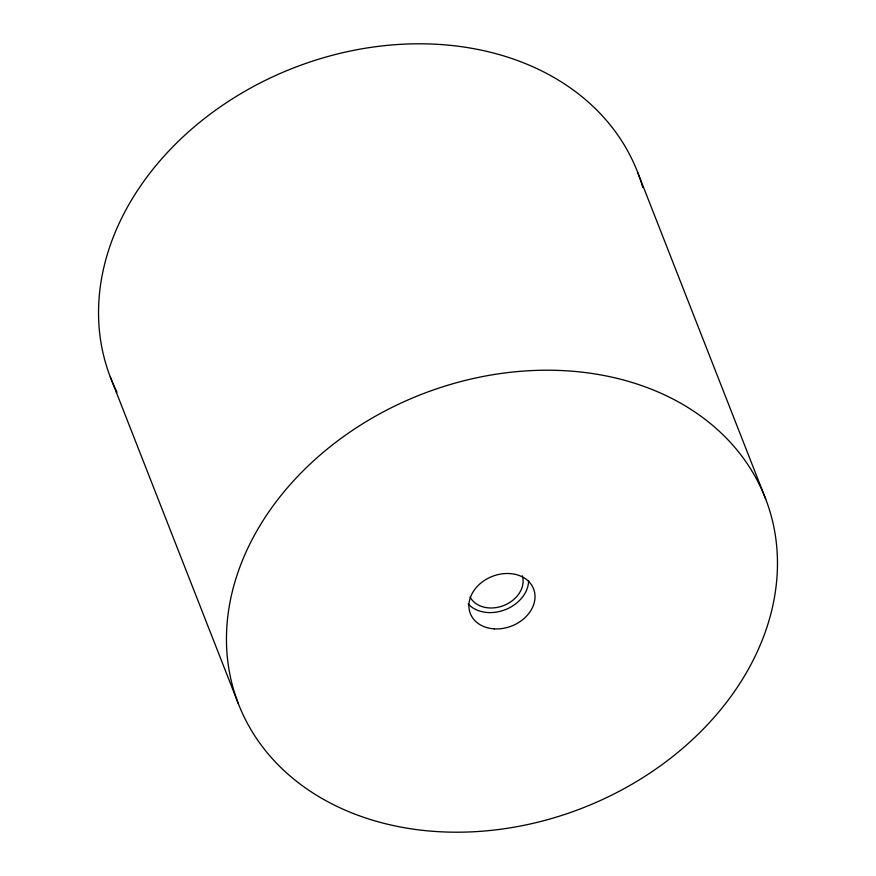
<?xml version="1.0" encoding="UTF-8"?>
<svg xmlns="http://www.w3.org/2000/svg" width="876" height="876" viewBox="0 0 876 876"><rect width="100%" height="100%" fill="white"/><g stroke="black" fill="none" stroke-linecap="round" stroke-linejoin="round"><path stroke-width="1.31" d="M637.772 172.627L765.701 499.046A282.839 221.967 -21.4 0 1 439.095 831.707A282.839 221.967 -21.4 0 1 301.092 472.876A282.839 221.967 -21.4 0 1 765.701 499.046M110.299 376.954L238.228 703.373M114.176 386.217A282.839 221.967 -21.4 0 1 291.719 68.657A282.839 221.967 -21.4 0 1 639.699 177.861M640.06 178.912A282.839 221.967 -21.4 0 1 641.451 183.161M641.779 184.234A282.839 221.967 -21.4 0 1 642.721 187.442M117.056 392.273A282.839 221.967 -21.4 0 1 114.636 387.236M522.326 575.784A28.284 22.196 -21.4 0 1 522.479 576.32M522.622 576.857A28.284 22.196 -21.4 0 1 503.459 605.634A28.284 22.196 -21.4 0 1 470.094 597.082M528.622 580.646A33.945 26.641 -21.4 0 1 505.036 609.784A33.945 26.641 -21.4 0 1 468.134 603.925M494.327 628.869A33.945 26.641 -21.4 0 0 533.637 589.011A33.945 26.641 -21.4 0 0 477.913 585.748A33.945 26.641 -21.4 0 0 494.327 628.869"/></g></svg>
